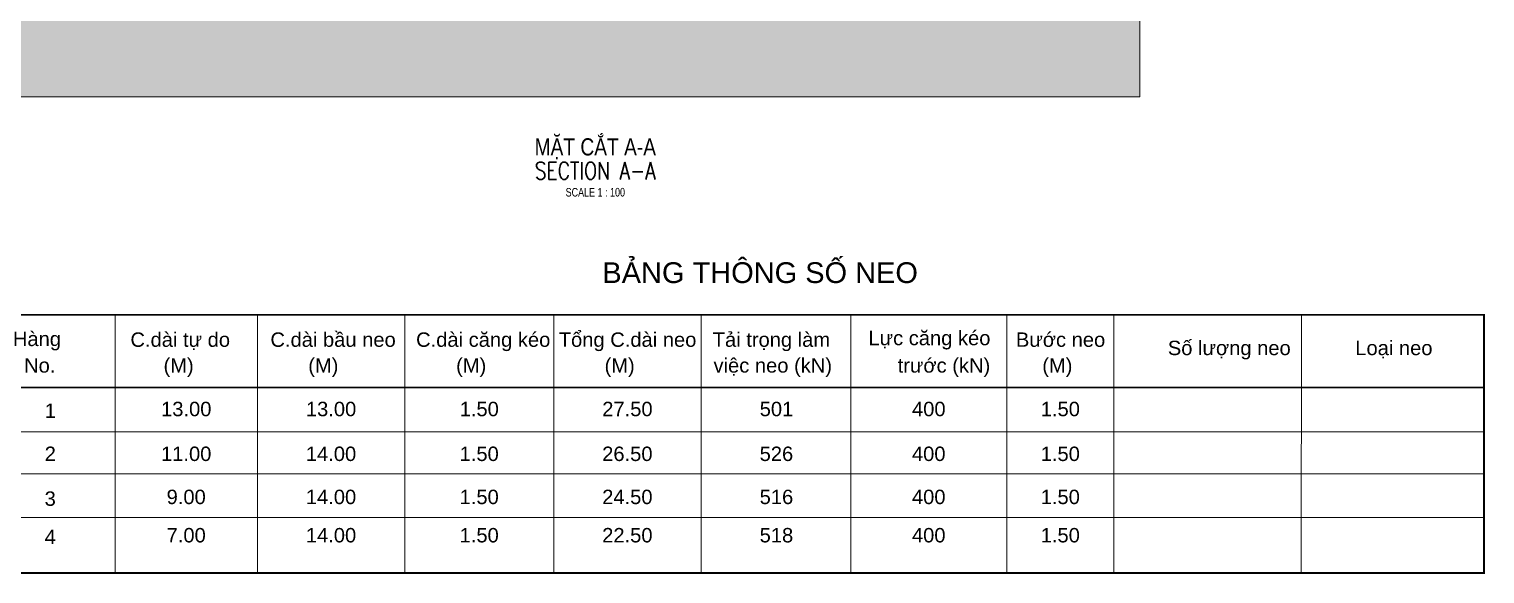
# Model space of a CAD drawing. Header units: millimetres. Extents: x -383953 to 676589, y -101685 to 196247.
# Drawn here: x -169142 to -126711, y 56159 to 72032 of the extents above; entities that cross this region are included whole.
import ezdxf
from ezdxf.enums import TextEntityAlignment as Align

# ---------------------------------------------------------------- set-up
doc = ezdxf.new("R2010")
doc.units = ezdxf.units.MM
doc.layers.get('0').update_dxf_attribs({"lineweight": 20})
for name, color, linetype, lineweight in [('NDC_S_ANNO', 7, 'Continuous', 20), ('NDC_S_CONTINUOUS', 3, 'Continuous', 20), ('NDC_S_ENG TITLE', 3, 'Continuous', 20), ('NDC_S_HATCH MATERIAL', 8, 'Continuous', 13), ('NDC_S_TEXT SYMBOL', 7, 'Continuous', 20), ('NDC_S_VN TITLE', 6, 'Continuous', 35)]:
    doc.layers.add(name, color=color, linetype=linetype, lineweight=lineweight)
doc.styles.add('ARIAL', font='arial.ttf', dxfattribs={"width": 0.8})
doc.styles.add('NDC_ANNO', font='', dxfattribs={"width": 0.8})
doc.styles.add('NDC_EN TXT', font='romans.shx', dxfattribs={"width": 0.8})
doc.styles.add('NDC_VIE TXT', font='arial.ttf', dxfattribs={"width": 0.8})
doc.styles.get('NDC_ANNO').set_extended_font_data('Dotum')

# ---------------------------------------------------------------- blocks, each defined once
blk = doc.blocks.new('Drawing name_symbol')
at = {"layer": 'NDC_S_ENG TITLE', "style": 'NDC_EN TXT', "width": 0.8}
blk.add_attdef('SECTDET1', text='', height=5, dxfattribs=at).set_placement((0, 1.01), align=Align.CENTER)
at = {"layer": 'NDC_S_TEXT SYMBOL', "lineweight": 25, "style": 'NDC_ANNO', "width": 0.8}
blk.add_attdef('SSCALE', text='', height=2.5, dxfattribs=at).set_placement((0, -4), align=Align.CENTER)
at = {"layer": 'NDC_S_VN TITLE', "style": 'NDC_VIE TXT', "width": 0.8}
blk.add_attdef('SECTDET2', text='', height=5, dxfattribs=at).set_placement((0, 7.97), align=Align.CENTER)

msp = doc.modelspace()

# ---------------------------------------------------------------- hatches: boundary and pattern name
at = {"layer": 'NDC_S_HATCH MATERIAL'}
h = msp.add_hatch(dxfattribs=at)
h.set_pattern_fill('AR-SAND', color=256, scale=15)
h.set_pattern_definition([(37.5, (-175434.8, 359301.9), (-24.0005, 734.1199), [0, -579.12, 0, -647.7, 0, -619.125]), (7.5, (-175434.8, 359301.9), (674.285, 1075.2377), [0, -312.42, 0, -521.97, 0, -200.025]), (327.5, (-175903.45, 359301.9), (1186.4886, 2.1558), [0, -190.5, 0, -685.8, 0, -895.35]), (317.5, (-175903.5, 359301.9), (1145.3347, 334.394), [0, -95.25, 0, -449.58, 0, -514.35])])
h.paths.add_polyline_path([(-149566.1, 91628.7), (-173222.8, 91628.7), (-173222.8, 70057.8), (-136766.1, 70057.8), (-136766.1, 84328.7), (-148766.1, 84328.7), (-148766.1, 72628.7), (-149566.1, 72628.7)])
h.paths.add_polyline_path([(-166534.5, 86554.8), (-165297.4, 87263.6), (-165681.6, 87934.1), (-166918.7, 87225.3)], flags=24)
h.paths.add_polyline_path([(-165243.9, 83716.5), (-164009, 84429), (-164395.2, 85098.4), (-165630.1, 84385.8)], flags=24)
h.paths.add_polyline_path([(-163514.6, 80920.2), (-162280.5, 81634.1), (-162667.4, 82303), (-163901.5, 81589.1)], flags=24)
h.paths.add_polyline_path([(-161787.4, 79526.9), (-160554.3, 80242.7), (-160942.3, 80911.1), (-162175.3, 80195.3)], flags=24)
h.paths.add_polyline_path([(-143751, 82903.2), (-142572.9, 82903.2), (-142572.9, 83675.9), (-143751, 83675.9)], flags=24)
h.paths.add_polyline_path([(-150520.4, 85920), (-150520.4, 87345.7), (-151293.1, 87345.7), (-151293.1, 85920)], flags=24)
h.paths.add_polyline_path([(-154419.4, 89967.5), (-153184.6, 90680.4), (-153571, 91349.7), (-154805.8, 90636.8)], flags=24)
h.paths.add_polyline_path([(-153433.1, 86737), (-152412.8, 87326), (-152799.2, 87995.2), (-153819.5, 87406.2)], flags=24)
h.paths.add_polyline_path([(-152568.2, 84836.3), (-151548, 85425.4), (-151934.3, 86094.6), (-152954.6, 85505.5)], flags=24)
h.paths.add_polyline_path([(-147047.3, 82903.2), (-145869.2, 82903.2), (-145869.2, 83675.9), (-147047.3, 83675.9)], flags=24)

# ---------------------------------------------------------------- linework, layer by layer
at = {"color": 3}
for p, q in [((-166635.7, 63703.3), (-166635.7, 61603.8)), ((-162488.9, 63703.3), (-162488.9, 61603.8)), ((-158193.3, 63703.3), (-158193.3, 61603.8)), ((-153851.4, 63703.3), (-153851.4, 61603.8)), ((-149555.9, 63703.3), (-149555.9, 61603.8)), ((-145192.3, 63703.3), (-145192.3, 61603.8)), ((-140646.9, 63703.3), (-140646.9, 61603.8)), ((-137523.6, 63703.3), (-137523.6, 61603.8)), ((-132059.5, 63703.3), (-132064.3, 56184.2)), ((-170414.8, 61603.8), (-126738.6, 61603.8)), ((-170414.8, 61578.7), (-126740.3, 61578.7)), ((-166635.7, 60323), (-166635.7, 61603.8)), ((-166635.7, 56184.2), (-166635.7, 61603.8)), ((-162488.9, 60323), (-162488.9, 61603.8)), ((-162488.9, 56184.2), (-162488.9, 61603.8)), ((-158193.3, 60323), (-158193.3, 61603.8)), ((-158193.3, 56184.2), (-158193.3, 61603.8)), ((-153851.4, 60323), (-153851.4, 61603.8)), ((-153851.4, 56184.2), (-153851.4, 61603.8)), ((-149555.9, 60323), (-149555.9, 61603.8)), ((-149555.9, 56184.2), (-149555.9, 61603.8)), ((-145192.3, 60323), (-145192.3, 61603.8)), ((-145192.3, 56184.2), (-145192.3, 61603.8)), ((-140646.9, 60323), (-140646.9, 61603.8)), ((-140646.9, 56184.2), (-140646.9, 61603.8)), ((-137523.6, 60323), (-137523.6, 61603.8)), ((-137523.6, 56184.2), (-137523.6, 61603.8)), ((-170414.8, 60297.9), (-126740.3, 60297.9)), ((-170416.4, 59070.1), (-126741.9, 59070.1)), ((-170414.8, 56184.2), (-126740.3, 56184.2))]:
    msp.add_line(p, q, dxfattribs=at)
at = {"color": 4, "const_width": 50.4}
msp.add_lwpolyline([(-170414.8, 63703.3), (-126736, 63703.3), (-126736, 56184.2), (-170414.8, 56184.2)], close=True, dxfattribs=at)
at = {"layer": 'NDC_S_CONTINUOUS'}
for p in [(-136766.1, 85928.7), (-173222.8, 70057.8)]:
    msp.add_line(p, (-136766.1, 70057.8), dxfattribs=at)
at = {"layer": 'NDC_S_CONTINUOUS', "ltscale": 100}
msp.add_line((-170415.2, 57803.2), (-126736, 57803.2), dxfattribs=at)

# ---------------------------------------------------------------- block references
at = {"layer": 'NDC_S_ANNO', "xscale": 100, "yscale": 100, "zscale": 100}
msp.add_blockref('Drawing name_symbol', (-152639.2, 67554.1), dxfattribs=at).add_auto_attribs({'SECTDET1': 'SECTION A-A', 'SECTDET2': 'MẶT CẮT A-A', 'SSCALE': 'SCALE 1 : 100'})

# ---------------------------------------------------------------- texts
at = {"color": 4, "style": 'ARIAL'}
msp.add_text('BẢNG THÔNG SỐ NEO', height=604.662, dxfattribs=at).set_placement((-152433.8, 64633.6))
at = {"color": 3, "style": 'ARIAL'}
for s, height, p in [('Hàng', 419.9, (-169615.3, 62796.5)), ('C.dài tự do', 419.904, (-166189.4, 62774.7)), ('C.dài bầu neo', 419.904, (-162108.9, 62774.7)), ('C.dài căng kéo', 419.904, (-157863.4, 62774.7)), ('Tổng C.dài neo', 419.904, (-153704.5, 62774.7)), ('Tải trọng làm', 419.904, (-149217.7, 62774.7)), ('Bước neo', 419.9, (-140380, 62774.7)), ('Số lượng neo', 419.904, (-135952.3, 62532.7)), ('Loại neo', 419.9, (-130488.2, 62532.7)), ('  No.', 419.9, (-169615.3, 62023.7)), ('  (M)', 419.9, (-165550.6, 62023.7)), ('  (M)', 419.9, (-161332.4, 62023.7)), ('  (M)', 419.9, (-157023.1, 62023.7)), ('  (M)', 419.9, (-152695.3, 62023.7)), (' việc neo (kN)', 419.904, (-149356.9, 62023.7)), (' trước (kN)', 419.904, (-143990.4, 62023.8)), ('  (M)', 419.9, (-139938.1, 62023.7))]:
    msp.add_text(s, height=height, dxfattribs=at).set_placement(p)
for s, height, p in [('Lực căng kéo', 419.904, (-142900.9, 63031.9)), ('1', 419.9, (-168525.2, 60913.2)), ('13.00', 419.9, (-164562.3, 60963.5)), ('13.00', 419.9, (-160341.1, 60963.5)), ('1.50', 419.9, (-156022.4, 60963.4)), ('27.50', 419.9, (-151703.6, 60963.4)), ('501', 419.9, (-147358.4, 60963.4)), ('400', 419.9, (-142919.6, 60963.4)), ('1.50', 419.9, (-139085.3, 60963.4)), ('2', 419.9, (-168525.2, 59657.5)), ('11.00', 419.9, (-164563.9, 59657.6)), ('14.00', 419.9, (-160342.7, 59657.6)), ('1.50', 419.9, (-156024, 59657.5)), ('26.50', 419.9, (-151705.3, 59657.5)), ('526', 419.9, (-147360.1, 59657.5)), ('400', 419.9, (-142921.2, 59657.5)), ('1.50', 419.9, (-139086.9, 59657.5)), ('3', 419.9, (-168526.9, 58351.6)), ('9.00', 419.9, (-164563.9, 58401.9)), ('14.00', 419.9, (-160342.7, 58401.9)), ('1.50', 419.9, (-156024, 58401.8)), ('24.50', 419.9, (-151705.3, 58401.8)), ('516', 419.9, (-147360.1, 58401.8)), ('400', 419.9, (-142921.2, 58401.8)), ('1.50', 419.9, (-139086.9, 58401.8)), ('4', 419.9, (-168526.9, 57235.7)), ('7.00', 419.9, (-164563.9, 57286)), ('14.00', 419.9, (-160342.7, 57286)), ('1.50', 419.9, (-156024, 57285.9)), ('22.50', 419.9, (-151705.3, 57285.9)), ('518', 419.9, (-147360.1, 57285.9)), ('400', 419.9, (-142921.2, 57285.9)), ('1.50', 419.9, (-139086.9, 57285.9))]:
    msp.add_text(s, height=height, dxfattribs=at).set_placement(p, align=Align.MIDDLE_CENTER)

doc.saveas('drawing.dxf')
